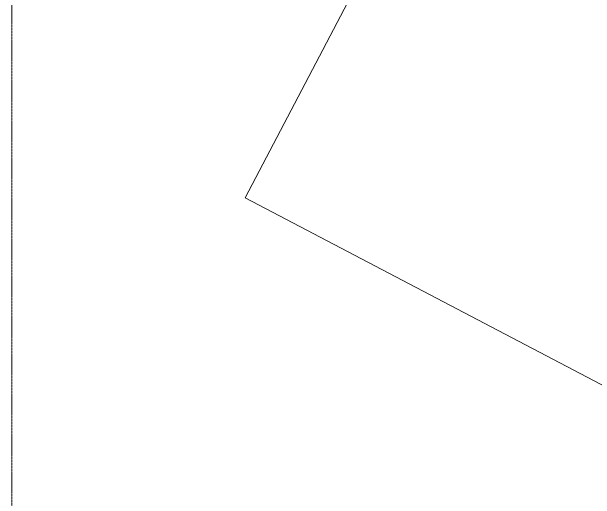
# Model space of a CAD drawing. Extents: x -1439 to 23780, y -1362 to 4476.
# Drawn here: x 2622.5 to 2856.8, y 473.9 to 669.8 of the extents above; entities that cross this region are included whole.
import ezdxf

# ---------------------------------------------------------------- set-up
doc = ezdxf.new("R2010")
doc.units = 0
doc.header["$MEASUREMENT"] = 0
doc.linetypes.add('Audi$0$DASHDOT2', pattern=[0.5, 0.25, -0.125, 0, -0.125])
for name, color, linetype, lineweight in [('Audi$0$04', 8, 'Continuous', 9), ('Audi$0$06D', 8, 'Continuous', 9), ('Audi$0$10', 8, 'Continuous', 9), ('Audi$0$24', 8, 'Audi$0$DASHDOT2', 9)]:
    doc.layers.add(name, color=color, linetype=linetype, lineweight=lineweight)

# ---------------------------------------------------------------- blocks, each defined once
blk = doc.blocks.new('Audi$0$p-audi_arac')
at = {"layer": 'Audi$0$06D', "lineweight": 0, "flags": 128}
blk.add_lwpolyline([(695.6, 0.8), (-4.4, 0.8), (-4.4, 400.8), (695.6, 400.8)], close=True, dxfattribs=at)
blk = doc.blocks.new('Audi$0$P-AKS_AUDI')
at = {"layer": 'Audi$0$24'}
blk.add_lwpolyline([(-2100, -2590), (-2100, 1250)], dxfattribs=at)
blk = doc.blocks.new('Audi$0$p-zemin kat')
at = {"layer": 'Audi$0$24'}
blk.add_blockref('Audi$0$P-AKS_AUDI', (4722.5, 2785), dxfattribs=at)

msp = doc.modelspace()

# ---------------------------------------------------------------- block references
at = {"layer": 'Audi$0$04', "rotation": 242.3325881705122}
msp.add_blockref('Audi$0$p-audi_arac', (3038.51, 1211.39), dxfattribs=at)
at = {"layer": 'Audi$0$10'}
msp.add_blockref('Audi$0$p-zemin kat', (0, 0), dxfattribs=at)

doc.saveas('drawing.dxf')
